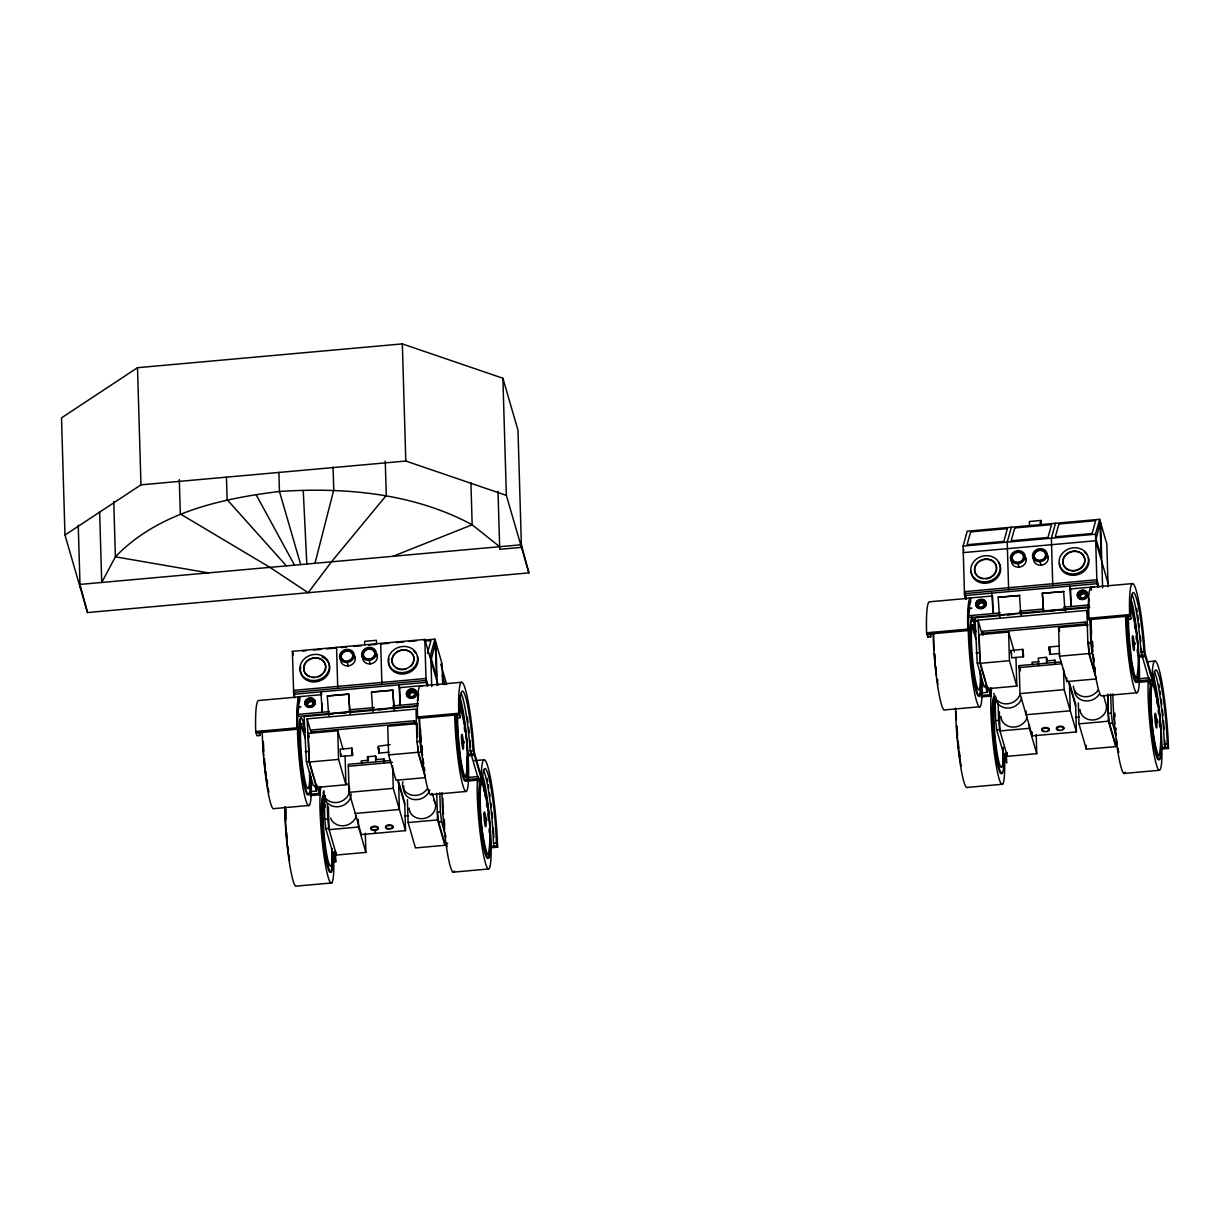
<?xml version="1.0" encoding="UTF-8"?>
<svg xmlns="http://www.w3.org/2000/svg" width="1230" height="1230" viewBox="0 0 1230 1230"><rect width="100%" height="100%" fill="white"/><g stroke="black" fill="none" stroke-linecap="round" stroke-linejoin="round"><path stroke-width="1.5" d="M319.6 786.539L319.308 793.458L309.745 794.149M990.473 687.831L990.181 694.75L980.617 695.442M285.975 809.478L285.914 819.903M310.713 791.582L316.448 791.059L316.725 784.878M375.504 831.803L375.319 832.956L374.935 831.941M462.711 743.12L462.388 740.383L462.557 743.166M478.286 776.668L478.193 778.544L470.152 750.854L469.537 742.443A50.461 5.458 84.9 0 0 461.188 693.382M490.14 847.839L497.627 847.163L496.397 842.934A50.522 5.474 84.9 0 0 489.986 782.434A50.522 5.474 84.9 0 0 482.76 776.099L482.452 782.818L479.516 783.08L479.669 779.728M981.571 692.874L987.306 692.352L987.521 687.724M1161.012 749.132L1168.5 748.455L1167.27 744.227A50.522 5.474 84.9 0 0 1160.843 683.726A50.522 5.474 84.9 0 0 1153.632 677.392L1153.325 684.111L1150.388 684.372L1150.542 681.02M340.833 756.389L352.518 755.481L351.949 748.178L340.064 749.132L340.741 756.527L340.864 753.698M484.866 817.95L485.204 820.794M1011.767 657.281L1010.937 650.439L1022.699 649.379L1023.468 656.62L1022.699 649.379M1050.02 653.853L1049.19 646.995L1059.276 646.088M1133.214 641.737L1133.553 644.582M1155.723 719.243L1156.031 722.148L1155.862 719.365M314.972 563.309L333.745 490.047L333.069 467.139M427.394 653.345L430.946 640.523L425.426 641.03M423.889 640.138L434.928 639.139L430.777 654.068L431.73 686.601M462.403 742.29L462.634 741.444M484.912 819.795L485.143 818.949M965.611 599.225L964.551 595.581L963.09 546.12L967.226 531.191L1099.651 519.306L1106.816 543.968L1108.076 586.725M1011.367 527.224L1007.216 542.153L1008.631 589.662M1055.509 523.273L1051.358 538.187L1052.772 585.695M1098.021 587.325L1096.96 583.681L1095.5 534.22L1099.651 519.306M1133.276 643.582L1133.507 642.737M1155.785 721.088L1156.015 720.242M1039.996 523.442L1041.149 520.459L1029.372 521.505L1029.479 524.979M351.826 748.086L352.518 755.481M390.079 744.642L378.164 746.241L378.994 753.098L389.08 752.191M378.994 753.098L378.948 748.347M1023.375 656.774L1011.614 657.835M306.424 699.978L305.64 700.992A5.197 4.52 -16.2 0 0 305.778 705.559L306.624 706.42A5.197 4.52 -16.2 0 0 313.896 705.774L314.696 704.759A5.197 4.52 -16.2 0 0 314.557 700.193L313.604 698.978A5.197 4.52 -16.2 0 0 306.316 699.624L305.532 700.639A5.197 4.52 -16.2 0 0 305.67 705.205L306.516 706.066A5.197 4.52 -16.2 0 0 313.804 705.42L314.588 704.406A5.197 4.52 -16.2 0 0 314.45 699.839M498.012 491.354L499.734 549.318L521.459 547.365L517.984 430.223L502.885 378.24L402.333 343.893L137.499 367.693L61.5 417.893L64.975 535.035L87.484 612.555L528.885 572.888L521.382 544.752L79.996 584.419L87.484 612.555M64.975 535.035L140.973 484.835L405.808 461.035L506.36 495.382L528.885 572.888M393.031 556.283L472.166 524.764L499.657 546.704M1138.104 655.698L1144.869 655.006M467.246 754.39L473.996 753.698M1138.719 657.158L1145.314 656.513L1144.115 641.138A59.44 6.442 84.9 0 0 1134.183 585.173A59.44 6.442 84.9 0 0 1129.617 614.585L1130.877 618.951L1127.941 619.213L1127.08 616.245M467.861 755.866L474.442 755.22L473.258 739.845A59.44 6.442 84.9 0 0 463.326 683.88A59.44 6.442 84.9 0 0 458.744 713.277L460.02 717.659L457.068 717.92L456.207 714.953M963.09 546.12L1095.5 534.22M963.274 552.624L1095.699 540.739L1107.969 583.02M294.739 697.933L293.678 694.289L292.402 651.331L424.827 639.431L438.126 685.248M302.503 651.039L306.178 650.716M313.542 650.055L320.892 649.394M326.411 648.887L335.606 648.072M341.125 647.564L346.645 647.072M353.994 646.411L361.359 645.75M368.708 645.089L376.072 644.428M381.592 643.936L388.941 643.275M396.306 642.614L403.655 641.952M409.175 641.46L416.524 640.799M964.551 595.581L1096.96 583.681M969.04 598.072L992.595 595.95L993.117 613.524L991.764 593.137M1070.561 588.955L1071.084 606.513L1069.746 586.126L1070.561 588.955L1094.1 586.833M926.99 634.234L968.179 630.529L968.487 609.388L970.793 601.086L970.532 598.118L929.327 601.824A59.44 6.442 84.9 0 0 926.574 632.82L927.804 637.048L930.741 636.786A50.522 5.474 84.9 0 1 930.664 633.02M1130.016 615.984L1088.827 619.689L1088.412 618.275A59.44 6.442 84.9 0 1 1091.179 587.279L1132.369 583.589M998.176 597.273L1019.609 595.505L998.176 597.273L999.437 615.569L999.329 614.769M1042.317 593.306L1063.75 591.538L1042.317 593.306L1043.578 611.602L1042.41 593.46M969.563 615.646L1000.221 612.894M1019.747 611.126L1043.24 609.019M1063.658 607.19L1089.196 604.899M969.624 617.598L1088.996 606.867M999.36 615.308L1020.7 613.386L1021.392 615.769M1043.501 611.341L1064.842 609.419L1063.658 591.384M1087.904 613.908L1086.874 610.388L978.004 620.181L980.187 662.739L987.136 686.709L984.2 686.97L977.235 663.016L974.975 617.829L999.852 615.6M1007.493 614.908L1013.228 614.4M1020.885 613.709L1055.309 610.618M1061.06 610.095L1089.749 607.528M972.546 620.95L976.328 620.612M926.574 632.82L967.779 629.114L968.179 630.529M1088.412 618.275L1129.617 614.585M1085.367 622.042L1085.429 623.994L982.447 633.25L982.386 631.298L1085.367 622.042L1086.444 625.716M293.678 694.289L426.103 682.389L427.164 686.033M1014.381 651.992L1008.6 632.066L979.172 634.711L980.018 663.339L987.383 688.708L1016.81 686.063L1015.965 657.435M1088.55 642.106L1088.888 653.561L1096.268 678.929L1066.841 681.574L1059.461 656.205L1058.615 627.561L1088.043 624.917M399.704 687.647L400.227 705.221L398.874 684.833L399.704 687.647L423.243 685.541M256.117 732.942L297.306 729.236L297.629 708.096L299.936 699.793L299.659 696.826L258.469 700.531A59.44 6.442 84.9 0 0 255.702 731.527L256.932 735.755L259.884 735.494A50.522 5.474 84.9 0 1 259.791 731.727M461.496 682.281L420.306 685.986A59.44 6.442 84.9 0 0 417.554 716.982L417.954 718.397L459.159 714.692M328.456 713.462L328.579 714.276L327.318 695.98L348.644 694.058L349.889 711.709M372.598 709.495L372.705 710.31L371.445 692.013L392.785 690.091L394.03 707.742M348.736 694.212L327.318 695.98M371.537 692.167L392.877 690.245M976.02 652.976L978.972 652.715M1094.7 672.395L1089.257 653.684L1087.843 642.952L1090.779 642.675L1090.072 618.629M298.706 714.338L329.348 711.586M348.874 709.833L374.228 707.558M392.8 705.897L418.323 703.591M298.767 716.291L418.138 705.574M328.502 714.015L349.827 712.093L350.519 714.476M372.629 710.048L393.969 708.126L394.661 710.51M332.807 713.969L304.118 716.537L306.378 761.708L313.327 785.678L316.279 785.401L309.314 761.447L307.131 718.874L416.017 709.095L416.97 741.644L418.4 752.391L424.335 772.809M338.542 713.446L346.199 712.754M350.012 712.416L372.967 710.356M378.702 709.833L386.358 709.157M392.093 708.634L416.955 706.404M1049.867 654.391L1059.953 653.484M977.235 663.016L980.187 662.739M980.018 663.339L1009.446 660.695L1016.81 686.063M1055.555 662.77L1054.802 660.187L1047.453 660.848L1046.423 657.327L1038.335 658.05L1038.551 665.491M1059.461 656.205L1088.888 653.561M1089.257 653.684L1092.209 653.422L1094.193 660.218M255.702 731.527L296.907 727.822L297.306 729.236M417.554 716.982L458.744 713.277M1132.061 594.674A50.461 5.458 84.9 0 1 1140.41 643.736L1141.025 652.146L1143.962 651.885L1153.325 684.111M1039.35 661.571L1032.001 662.232L1032.754 664.815M1026.02 711.032L1026.128 714.753L1070.269 710.786L1069.439 682.804L1075.573 703.944L1076.404 731.927L1032.262 735.894L1019.993 693.612L1019.147 665.63L1061.459 661.832M414.51 720.749L311.513 730.005L311.574 731.958L414.572 722.702L414.51 720.749L415.571 724.424M1061.505 663.785L1019.209 667.582L1020.239 671.103M345.092 756.127L345.938 784.771L316.51 787.415L309.145 762.047L308.3 733.418L337.727 730.774L342.986 748.885M1147.267 661.771L1154.878 661.094M305.163 751.684L308.1 751.422M416.97 741.644L419.922 741.383L419.199 717.336M1138.011 678.822L1149.158 677.822L1149.066 679.836L1141.025 652.146M1137.581 680.866L1152.003 679.575L1152.448 669.827A59.44 6.442 84.9 0 1 1160.936 677.269A59.44 6.442 84.9 0 1 1168.5 748.455M1138.027 682.373L1152.448 681.082M1019.993 693.612L1064.119 689.646L1076.404 731.927M306.378 761.708L309.314 761.447M309.145 762.047L338.573 759.402L345.938 784.771M367.632 762.339L367.463 756.758L375.565 756.035L376.58 759.556L383.945 758.895L384.683 761.478M388.603 754.913L418.031 752.268L425.396 777.637L395.968 780.281L388.603 754.913L387.742 726.269L417.17 723.624L417.57 736.985M418.4 752.391L421.337 752.114L422.336 755.528M470.152 750.854L473.089 750.577L482.452 782.818M980.11 706.727L944.948 709.895A49.784 5.397 84.9 0 1 937.614 685.617A49.784 5.397 84.9 0 1 933.109 632.358M1136.689 692.782L1101.527 695.949A49.784 5.397 84.9 0 1 1090.41 619.935M390.587 760.524L348.29 764.337L349.12 792.32L361.405 834.586L405.531 830.634L404.701 802.636L398.566 781.511L399.396 809.494L355.255 813.461M348.351 766.29L392.478 762.323M474.488 760.647L484.02 759.802M1006.586 753.636L1003.649 753.898L996.684 729.943L995.67 720.626L998.622 720.35L998.099 703.13M1115.672 744.842L1109.522 723.424L1108.307 713.4L1111.259 713.123L1110.69 693.981M1075.389 717.444L1079.202 717.105M467.139 777.529L478.286 776.514M996.684 729.943L999.621 729.682L1007.324 756.327L1036.752 753.683L1036.183 734.587M1036.752 753.683L1029.387 728.314L999.959 730.958L999.39 711.863M1078.971 723.855L1108.399 721.211L1115.764 746.579L1086.336 749.224L1078.971 723.855L1078.341 702.868M468.63 779.405L481.145 778.283L481.591 768.535A59.44 6.442 84.9 0 1 490.078 775.976A59.44 6.442 84.9 0 1 497.627 847.163M467.154 781.081L481.576 779.789M1109.522 723.424L1112.474 723.163L1116.056 735.648M349.12 792.32L393.262 788.353L405.531 830.634M309.253 805.435L274.09 808.602A49.784 5.397 84.9 0 1 266.756 784.325A49.784 5.397 84.9 0 1 262.236 731.066M430.654 794.642L465.816 791.49M335.713 852.344L332.776 852.605L325.812 828.651L324.797 819.318L327.749 819.057L327.288 803.744M1154.309 671.595A50.522 5.474 84.9 0 1 1164.333 744.488L1167.27 744.227M439.817 792.689L440.386 811.831L437.434 812.092L438.664 822.132L444.799 843.549L447.751 843.288M1161.32 747.655L1168.085 747.041M404.532 816.151L408.345 815.798M325.812 828.651L328.764 828.39L336.466 855.035L365.879 852.39L365.325 833.294M365.879 852.39L358.514 827.021L329.087 829.666L328.41 806.757M408.099 822.562L437.526 819.918L444.891 845.287L415.463 847.931L408.099 822.562L407.422 799.654M438.664 822.132L441.601 821.871L445.706 836.139M1002.635 784.233L967.457 787.4A49.784 5.397 84.9 0 1 959.984 762.185A49.784 5.397 84.9 0 1 955.602 708.111M1124.036 773.455L1159.198 770.288M483.436 770.288A50.522 5.474 84.9 0 1 493.461 843.196L496.397 842.934M490.463 846.363L497.228 845.748M332.039 862.03L335.79 861.707A59.44 6.442 84.9 0 0 335.329 850.991M331.762 882.94L296.599 886.107A49.784 5.397 84.9 0 1 289.127 860.892A49.784 5.397 84.9 0 1 284.73 806.819M453.178 872.162L488.341 868.995M981.017 696.872L990.581 696.149A56.472 6.119 84.9 0 1 990.873 688.493M310.16 795.579L319.708 794.857A56.472 6.119 84.9 0 1 320.015 787.2M208.347 572.888L115.389 556.821L101.721 582.466L99.63 511.834M1133.829 642.368L1134.89 644.336M462.957 741.06L464.033 743.028M1049.19 646.995L1049.82 649.64M1010.937 650.439L1011.66 654.037M984.477 603.315L983.877 602.7A3.721 3.229 -16.2 0 0 978.665 603.161L978.096 603.884A3.721 3.229 -16.2 0 0 978.204 607.143M984.784 604.376L984.185 603.745A3.721 3.229 -16.2 0 0 978.972 604.222L978.404 604.945A3.721 3.229 -16.2 0 0 977.973 606.621M407.945 690.86A5.197 4.52 -16.2 0 1 415.233 690.199L416.078 691.076A5.197 4.52 -16.2 0 1 416.217 695.627L415.417 696.641A5.197 4.52 -16.2 0 1 408.129 697.302L407.284 696.426A5.197 4.52 -16.2 0 1 407.161 691.875L407.591 690.83M286.406 565.877L227.12 499.626L226.443 476.717M256.347 495.075L294.508 565.139M1145.069 653.33L1152.095 677.546M1149.496 681.343L1150.388 684.372M1134.66 642.321L1135.059 643.736M1157.169 719.827L1157.568 721.241M1164.333 744.488L1165.148 747.317L1164.825 740.46M1133.184 642.46L1133.599 643.859M1155.693 719.965L1156.108 721.364M1098.897 586.833L1096.852 579.776L964.428 591.676L965.965 596.965M1098.498 587.202L1096.914 581.729L964.489 593.629L966.088 599.102M1085.183 592.368L1085.89 594.828M1079.602 592.86L1080.309 595.335M1079.725 597.027L1079.725 598.026A3.721 3.229 -16.2 0 1 1079.617 594.766L1080.186 594.044A3.721 3.229 -16.2 0 1 1085.383 593.567L1085.998 594.198A3.721 3.229 -16.2 0 1 1086.09 597.442M1103.448 695.396L1105.955 704.037A13.376 11.623 -16.2 0 1 1102.864 715.66L1100.173 717.766A13.376 11.623 -16.2 0 1 1086.936 718.966L1084.137 717.351A13.376 11.623 -16.2 0 1 1080.017 709.403M1064.888 609.035L1065.503 611.141M1047.237 554.515A7.426 6.458 -16.2 0 1 1036.367 561.141A7.426 6.458 -16.2 0 1 1036.029 549.871A7.426 6.458 -16.2 0 1 1047.237 554.515L1048.267 558.051M1045.761 554.653A5.935 5.151 -16.2 0 1 1037.074 559.942A5.935 5.151 -16.2 0 1 1036.813 550.948A5.935 5.151 -16.2 0 1 1045.761 554.653L1045.854 555.007A5.935 5.151 -16.2 0 1 1037.182 560.296A5.935 5.151 -16.2 0 1 1036.921 551.301A5.935 5.151 -16.2 0 1 1045.854 555.007M1040.073 561.695L1041.103 565.216M1058.615 627.561L1059.676 631.19M1032.524 555.837L1033.554 559.373M1068.47 681.236L1075.635 705.897M1025.174 556.498A7.426 6.458 -16.2 0 1 1014.304 563.125A7.426 6.458 -16.2 0 1 1013.966 551.855A7.426 6.458 -16.2 0 1 1025.174 556.498L1026.189 560.019M1023.683 556.637A5.935 5.151 -16.2 0 1 1015.011 561.926A5.935 5.151 -16.2 0 1 1014.75 552.931A5.935 5.151 -16.2 0 1 1023.683 556.637L1023.791 556.99A5.935 5.151 -16.2 0 1 1015.119 562.279A5.935 5.151 -16.2 0 1 1014.842 553.285A5.935 5.151 -16.2 0 1 1023.791 556.99M1049.005 648.933L1050.036 652.454M1018.01 563.678L1019.024 567.199M1010.46 557.82L1011.475 561.341M1022.53 651.316L1023.529 654.775M1019.147 665.63L1020.177 669.151M999.421 614.923L1000.036 617.029M983.662 601.485L984.369 603.945M983.785 605.652L984.185 607.067L985.461 605.698A5.197 4.52 -16.2 0 0 985.322 601.147M978.081 601.993L978.788 604.453M978.204 606.144L978.603 607.559M982.386 631.298L983.447 634.972M978.004 620.181L982.232 634.757M974.975 617.829L976.036 621.488M972.084 616.507L974.714 625.563M972.745 626.562L974.852 633.834M971.715 624.763L975.944 639.323M985.307 685.433L987.306 692.352M929.926 633.957L930.741 636.786M474.196 752.037L481.238 776.253M478.639 780.051L479.516 783.08M434.928 639.139L442.093 663.816L442.692 684.264M463.787 741.029L464.202 742.443M486.296 818.534L486.711 819.949M493.461 843.196L494.276 846.009M440.755 664.139L446.644 684.418M462.311 741.152L462.726 742.566M484.82 818.673L485.235 820.072M442.293 675.547L444.937 684.664M428.025 685.525L425.98 678.483L293.57 690.384L294.585 693.904M427.625 685.91L426.041 680.436L293.632 692.336L294.677 695.98M414.31 691.076L415.017 693.536M414.433 695.227L414.848 696.641M408.729 691.568L409.452 694.043M408.852 695.734L409.267 697.149M432.576 794.103L435.082 802.744M376.365 653.222A7.426 6.458 -16.2 0 1 365.51 659.849A7.426 6.458 -16.2 0 1 365.172 648.579A7.426 6.458 -16.2 0 1 376.365 653.222L377.395 656.743M374.889 653.361A5.935 5.151 -16.2 0 1 366.217 658.65A5.935 5.151 -16.2 0 1 365.94 649.655A5.935 5.151 -16.2 0 1 374.889 653.361L374.996 653.714A5.935 5.151 -16.2 0 1 366.309 659.003A5.935 5.151 -16.2 0 1 366.048 650.009A5.935 5.151 -16.2 0 1 374.996 653.714M369.2 660.387L370.23 663.923M361.651 654.545L362.681 658.065M397.598 779.928L404.762 804.589M372.69 709.649L373.305 711.77M354.302 655.206A7.426 6.458 -16.2 0 1 343.431 661.832A7.426 6.458 -16.2 0 1 343.093 650.562A7.426 6.458 -16.2 0 1 354.302 655.206L355.332 658.726M352.81 655.344A5.935 5.151 -16.2 0 1 344.139 660.633A5.935 5.151 -16.2 0 1 343.877 651.639A5.935 5.151 -16.2 0 1 352.81 655.344L352.918 655.698M378.148 747.64L379.163 751.161M347.137 662.37L348.167 665.907M339.588 656.528L340.618 660.049M367.463 756.758L368.493 760.278L361.128 760.94L361.881 763.523M300.689 564.585L279.456 491.477L278.887 472.382M351.657 750.023L352.672 753.483M328.548 713.615L329.163 715.737M312.789 700.193L313.512 702.653M312.912 704.36L313.327 705.759M307.208 700.685L307.93 703.16M292.402 651.331L293.432 654.852M307.131 718.874L311.375 733.464M308.3 733.418L309.345 737.031M302.273 718.827L303.856 724.27M324.397 795.011L325.443 798.639M302.396 727.084L303.979 732.542M324.059 801.668L325.12 805.312M300.843 723.471L305.071 738.031M323.582 801.776L325.181 807.249M314.942 785.878L316.448 791.059M335.79 861.707L335.375 860.293A56.472 6.119 84.9 0 0 335.037 851.867M259.053 732.665L259.884 735.494M988.12 687.462L990.581 696.149M317.248 786.154L319.708 794.857M937.521 679.206L937.814 680.82M289.173 855.419L289.45 857.033M266.941 779.528L267.602 783.249M959.339 751.638L960.03 756.711M288.005 846.947L288.466 850.345M265.726 771.133L266.187 774.531M1090.779 642.675L1092.209 653.422M419.922 741.383L421.337 752.114M1111.259 713.123L1112.474 723.163M440.386 811.831L441.601 821.871M998.622 720.35L999.621 729.682M327.749 819.057L328.764 828.39M958.093 740.921L958.877 748.24M935.969 667.075L936.353 670.734M265.096 765.783L264.373 758.357M1091.179 587.279L1091.441 590.246M1163.503 720.719L1164.18 729.329M1141.394 648.379L1141.932 655.267M957.601 735.325L957.017 726.407M934.815 654.176L935.384 661.586M493.307 828.036L493.876 837.445M469.998 740.183L470.521 747.087M470.798 750.531L471.059 753.975M286.605 832.218L287.036 837.799M1143.962 651.885L1143.347 643.475A50.461 5.458 84.9 0 0 1134.998 594.413A50.461 5.458 84.9 0 0 1130.801 617.014L1130.877 618.951M473.089 750.577L472.489 742.182A50.461 5.458 84.9 0 0 464.141 693.12A50.461 5.458 84.9 0 0 459.928 715.722L460.02 717.659M1019.516 595.351L1020.7 613.386M392.785 690.091L393.969 708.126M348.644 694.058L349.827 712.093M303.257 490.847L306.824 564.032M489.079 828.897L489.248 832.495M466.831 756.788L467.016 760.77A38.637 4.182 84.9 0 1 466.8 775.238M263.389 742.397L263.804 751.069M1127.864 617.276L1127.941 619.213M1157.338 719.227L1157.415 721.841M1133.353 641.86L1133.43 644.459M1115.641 742.766L1115.764 746.579M1107.738 694.258L1108.307 713.4M1107.6 694.489L1108.399 721.211M1100.681 522.827L1102.603 587.909M1086.874 610.388L1087.843 642.952M1086.228 745.411L1086.336 749.224M1080.54 593.952L1080.647 597.657M1066.717 677.745L1066.841 681.574M1063.52 669.197L1064.119 689.646M1054.802 660.187L1054.909 663.908M1049.421 647.441L1049.62 653.945M1046.423 657.327L1046.592 662.909M1041.149 520.459L1041.241 523.918M1032.155 732.173L1032.262 735.894M1029.264 724.501L1029.387 728.314M1022.945 649.824L1023.129 656.328M1008.6 632.066L1009.446 660.695M1007.216 752.514L1007.324 756.327M994.932 695.734L995.67 720.626M984.169 602.608L984.277 606.329M969.148 601.578L969.363 608.619M963.628 549.226L963.69 551.132M502.885 378.24L506.36 495.382M486.465 817.935L486.542 820.548M484.989 818.073L485.066 820.671M470.921 482.775L472.166 524.764C413.449 493.107 345 487.111 279.456 491.477C220.77 498.642 157.886 512.618 115.389 556.821L113.76 501.456M444.783 841.474L444.891 845.287M435.943 642.66L437.219 685.433M436.727 793.196L437.526 819.918M424.827 639.431L426.103 682.389M417.862 746.533L418.031 752.268M402.333 343.893L405.808 461.035M409.667 692.644L409.774 696.365M385.267 461.066L386.282 495.429L331.47 561.818L308.177 592.722L269.908 567.353L180.303 513.94L179.288 479.577M392.601 766.044L393.262 788.353M380.685 643.398L381.9 684.403M383.945 758.895L384.052 762.615M376.518 643.767L376.411 640.292L364.649 641.353L364.741 644.827M378.656 749.393L378.748 752.652M375.565 756.035L375.719 761.601M358.284 819.38L358.514 827.021M352.072 748.532L352.272 755.036M336.543 647.364L337.758 688.37M337.727 730.774L338.573 759.402M321.983 703.437L322.245 712.232L320.907 691.844L321.722 694.658L298.183 696.78L298.49 707.312M323.951 790.613L324.797 819.318M313.296 701.315L313.404 705.021M305.993 702.315L306.101 705.866M137.499 367.693L140.973 484.835M78.243 525.241L80.073 587.018M1128.402 618.736L1128.879 634.911L1131.738 661.755L1134.321 674.394L1136.643 678.668C1140.625 655.836 1137.15 630.805 1131.062 608.466A33.056 3.582 84.9 0 0 1130.124 607.651M1128.033 617.199L1128.125 625.347A38.637 4.182 84.9 0 0 1134.444 677.499A38.637 4.182 84.9 0 0 1138.765 661.986L1138.319 652.592A38.637 4.182 84.9 0 0 1129.909 605.191M1127.157 617.291L1127.234 625.424A38.637 4.182 84.9 0 0 1132.154 671.688A38.637 4.182 84.9 0 0 1137.673 676.531M956.264 711.863L956.325 719.673M933.739 634.357L933.816 642.49A38.637 4.182 84.9 0 0 934.154 649.947M457.529 717.444L458.021 733.618L460.866 760.463L463.449 773.101L465.786 777.375C469.768 754.543 466.278 729.513 460.189 707.173A33.056 3.582 84.9 0 0 459.267 706.358M457.176 715.906L457.252 724.04A38.637 4.182 84.9 0 0 463.572 776.207A38.637 4.182 84.9 0 0 467.892 760.678L467.446 751.299A38.637 4.182 84.9 0 0 459.036 703.898M456.284 715.983L456.376 724.132A38.637 4.182 84.9 0 0 460.589 766.705A38.637 4.182 84.9 0 0 466.17 779.328M1098.298 689.784A13.376 11.623 -16.2 0 1 1096.253 692.398L1093.578 694.504A13.376 11.623 -16.2 0 1 1080.324 695.688L1077.526 694.074A13.376 11.623 -16.2 0 1 1073.406 686.14M1044.039 730.974A3.721 1.784 -1.7 0 1 1042.302 728.406A3.721 1.784 -1.7 0 1 1047.929 727.899A3.721 1.784 -1.7 0 1 1047.729 730.635M1058.753 729.651A3.721 1.784 -1.7 0 1 1057.016 727.084A3.721 1.784 -1.7 0 1 1062.643 726.576A3.721 1.784 -1.7 0 1 1062.443 729.313M1020.085 693.981A13.376 11.623 -16.2 0 1 1016.81 699.532L1014.12 701.638A13.376 11.623 -16.2 0 1 1000.882 702.837L998.083 701.223A13.376 11.623 -16.2 0 1 993.963 693.29M1099.374 694.028A13.376 11.623 -16.2 0 1 1097.345 696.641L1094.654 698.748A13.376 11.623 -16.2 0 1 1081.416 699.932L1078.618 698.317A13.376 11.623 -16.2 0 1 1074.482 690.384M1088.319 557.59A14.852 12.915 -16.2 0 1 1076.511 574.963A14.852 12.915 -16.2 0 1 1059.491 563.555M1084.337 552.101A14.852 12.915 -16.2 0 1 1086.751 554.592M1068.639 570.105A11.116 9.671 -16.2 0 1 1067.348 553.777A11.116 9.671 -16.2 0 1 1084.676 558.512A11.116 9.671 -16.2 0 1 1071.33 570.843M1021.607 698.179A13.376 11.623 -16.2 0 1 1018.332 703.729L1015.642 705.851A13.376 11.623 -16.2 0 1 1002.404 707.035L999.606 705.42A13.376 11.623 -16.2 0 1 995.485 697.487M1027.127 717.198A13.376 11.623 -16.2 0 1 1023.852 722.763L1021.161 724.87A13.376 11.623 -16.2 0 1 1007.923 726.054L1005.125 724.439A13.376 11.623 -16.2 0 1 1001.005 716.506M1086.09 591.507A5.197 4.52 -16.2 0 0 1078.818 592.153L1078.018 593.168A5.197 4.52 -16.2 0 0 1078.157 597.734L1079.002 598.595A5.197 4.52 -16.2 0 0 1086.29 597.949L1087.074 596.919A5.197 4.52 -16.2 0 0 1086.936 592.368L1085.998 591.153A5.197 4.52 -16.2 0 0 1078.71 591.799L1077.926 592.814A5.197 4.52 -16.2 0 0 1078.049 597.38L1078.895 598.241A5.197 4.52 -16.2 0 0 1086.182 597.596L1086.982 596.581A5.197 4.52 -16.2 0 0 1086.843 592.014M976.635 606.851A5.197 4.52 -16.2 0 1 976.497 602.3L977.297 601.27A5.197 4.52 -16.2 0 1 979.572 599.886M982.232 599.656A5.197 4.52 -16.2 0 1 984.569 600.624M984.661 606.713A5.197 4.52 -16.2 0 1 977.389 607.374M1079.633 598.318A3.721 3.229 -16.2 0 1 1079.925 595.827L1080.494 595.089A3.721 3.229 -16.2 0 1 1085.69 594.628L1086.305 595.243A3.721 3.229 -16.2 0 1 1086.69 595.996M1023.898 555.622A7.426 6.458 -16.2 0 1 1020.931 566.799A7.426 6.458 -16.2 0 1 1011.675 559.635M1045.977 553.638A7.426 6.458 -16.2 0 1 1042.994 564.816A7.426 6.458 -16.2 0 1 1033.754 557.651M998.468 562.51A14.852 12.915 -16.2 0 1 990.104 582.405A14.852 12.915 -16.2 0 1 971.208 571.489M983.047 578.777A11.116 9.671 -16.2 0 1 977.004 563.617A11.116 9.671 -16.2 0 1 995.47 564.109A11.116 9.671 -16.2 0 1 985.907 578.853M1136.628 608.404A56.472 6.119 84.9 0 1 1137.197 611.817M1137.719 615.154A56.472 6.119 84.9 0 1 1138.427 620.089M1138.888 623.502A56.472 6.119 84.9 0 1 1139.318 626.993M1140.333 635.987A56.472 6.119 84.9 0 1 1140.856 641.491M1088.827 619.689A56.472 6.119 84.9 0 1 1089.134 598.549M1158.845 684.264A56.472 6.119 84.9 0 1 1159.429 687.601M1159.982 691.091A56.472 6.119 84.9 0 1 1160.474 694.274M1161.166 699.301A56.472 6.119 84.9 0 1 1161.827 704.498M1162.458 709.848A56.472 6.119 84.9 0 1 1163.027 715.337M967.779 629.114A59.44 6.442 84.9 0 1 970.532 598.118M1005.909 753.16A56.472 6.119 84.9 0 1 1006.248 761.585L1006.663 763A59.44 6.442 84.9 0 0 1006.294 754.128M927.804 637.048A50.522 5.474 84.9 0 1 927.712 633.296M1152.418 682.696A38.637 4.182 84.9 0 0 1150.557 694.719L1150.634 702.853A38.637 4.182 84.9 0 0 1156.953 755.005A38.637 4.182 84.9 0 0 1161.274 739.491L1160.828 730.113A38.637 4.182 84.9 0 0 1153.602 683.742M1116.102 729.605A7.426 0.8 84.9 0 1 1115.825 728.114M1159.536 758.126A38.637 4.182 84.9 0 1 1153.955 745.503A38.637 4.182 84.9 0 1 1149.743 702.93L1149.666 694.796A38.637 4.182 84.9 0 1 1150.604 684.357M1155.477 693.305A38.637 4.182 84.9 0 1 1156.031 696.211M1156.861 701.1A38.637 4.182 84.9 0 1 1157.384 704.636M1158.122 710.279A38.637 4.182 84.9 0 1 1158.506 713.523M1159.321 721.856A38.637 4.182 84.9 0 1 1159.721 726.899M1118.762 752.422A38.637 4.182 84.9 0 1 1117.916 747.932M1117.378 744.627A38.637 4.182 84.9 0 1 1116.594 739.245M1116.117 735.448A38.637 4.182 84.9 0 1 1115.379 728.867M1114.918 723.855A38.637 4.182 84.9 0 1 1114.288 715.537M1152.987 674.855A49.784 5.397 84.9 0 1 1161.95 747.809A49.784 5.397 84.9 0 1 1154.432 756.465A49.784 5.397 84.9 0 1 1148.297 680.252M1125.342 772.271A49.784 5.397 84.9 0 1 1117.686 750.731A49.784 5.397 84.9 0 1 1112.873 693.889M1114.995 716.413A32.687 3.536 84.9 0 1 1114.811 713.139M961.245 766.275A38.637 4.182 84.9 0 1 957.709 741.044M957.555 739.384A38.637 4.182 84.9 0 1 956.556 725.531M1003.757 753.344A38.637 4.182 84.9 0 1 999.898 770.334A38.637 4.182 84.9 0 1 993.379 722.856A38.637 4.182 84.9 0 1 996.085 697.595M1004.495 755.512A49.784 5.397 84.9 0 1 996.761 768.627A49.784 5.397 84.9 0 1 991.718 688.4M1002.173 771.963A38.637 4.182 84.9 0 1 994.086 741.152A38.637 4.182 84.9 0 1 994.178 696.611M1002.804 747.886A38.637 4.182 84.9 0 1 1002.927 766.49M1002.865 747.24A32.687 3.536 84.9 0 1 1000.39 766.351A32.687 3.536 84.9 0 1 994.609 731.158A32.687 3.536 84.9 0 1 995.485 702.269M937.89 684.28A38.637 4.182 84.9 0 1 937.352 680.959M936.568 675.577A38.637 4.182 84.9 0 1 934.37 653.514M981.248 675.839A38.637 4.182 84.9 0 1 977.389 692.813A38.637 4.182 84.9 0 1 970.854 645.35A38.637 4.182 84.9 0 1 973.576 620.089M982.047 679.944A49.784 5.397 84.9 0 1 977.358 703.575A49.784 5.397 84.9 0 1 968.84 644.182A49.784 5.397 84.9 0 1 971.792 608.481M978.726 696.042A38.637 4.182 84.9 0 1 970.655 653.607A38.637 4.182 84.9 0 1 972.838 620.151M980.295 670.365A38.637 4.182 84.9 0 1 980.402 688.985M980.295 690.368A38.637 4.182 84.9 0 1 979.664 694.458M980.464 672.81A32.687 3.536 84.9 0 1 976.543 684.987A32.687 3.536 84.9 0 1 971.393 638.585A32.687 3.536 84.9 0 1 975.897 631.805M1092.87 646.934A7.426 0.8 84.9 0 1 1092.624 641.645M1134.614 625.332A38.637 4.182 84.9 0 1 1135.121 628.976M1135.982 636.018A38.637 4.182 84.9 0 1 1136.336 639.339M1137.212 649.394A38.637 4.182 84.9 0 1 1137.443 652.684M1095.407 670.427A38.637 4.182 84.9 0 1 1094.869 667.106M1094.085 661.725A38.637 4.182 84.9 0 1 1093.224 654.698M1092.87 651.362A38.637 4.182 84.9 0 1 1091.994 641.322M1091.564 634.173A38.637 4.182 84.9 0 1 1091.256 620.504M1131.677 601.316A49.784 5.397 84.9 0 1 1139.426 669.704A49.784 5.397 84.9 0 1 1133.337 685.172A49.784 5.397 84.9 0 1 1125.573 616.768M467.323 717.121A56.472 6.119 84.9 0 1 468.015 722.21M468.661 727.453A56.472 6.119 84.9 0 1 469.26 732.865M418.031 700.593A56.472 6.119 84.9 0 1 418.677 693.812M487.095 778.39A56.472 6.119 84.9 0 1 487.68 781.388M488.264 784.617A56.472 6.119 84.9 0 1 488.848 788.03M489.602 792.981A56.472 6.119 84.9 0 1 490.078 796.302M490.97 803.205A56.472 6.119 84.9 0 1 491.385 806.742M491.969 812.2A56.472 6.119 84.9 0 1 492.507 817.704M296.907 727.822A59.44 6.442 84.9 0 1 299.659 696.826M372.336 829.466A3.721 1.784 -1.7 0 1 371.814 826.852A3.721 1.784 -1.7 0 1 377.303 826.698A3.721 1.784 -1.7 0 1 376.857 829.343M376.026 829.604A3.721 1.784 -1.7 0 1 373.182 829.681M387.05 828.144A3.721 1.784 -1.7 0 1 386.528 825.53A3.721 1.784 -1.7 0 1 392.001 825.376A3.721 1.784 -1.7 0 1 391.571 828.021M389.802 828.42A3.721 1.784 -1.7 0 1 388.834 828.451M347.629 783.91A13.376 11.623 -16.2 0 1 345.938 798.239L343.247 800.346A13.376 11.623 -16.2 0 1 330.009 801.545L327.211 799.915A13.376 11.623 -16.2 0 1 323.09 791.982M427.425 788.492A13.376 11.623 -16.2 0 1 425.396 791.105L422.705 793.212A13.376 11.623 -16.2 0 1 409.467 794.395L406.669 792.781A13.376 11.623 -16.2 0 1 402.902 781.773M429.747 789.783A13.376 11.623 -16.2 0 1 426.472 795.349L423.781 797.455A13.376 11.623 -16.2 0 1 410.543 798.639L407.745 797.025A13.376 11.623 -16.2 0 1 403.978 786.016M433.683 800.038A13.376 11.623 -16.2 0 1 431.991 814.368L429.316 816.474A13.376 11.623 -16.2 0 1 416.063 817.658L413.265 816.043A13.376 11.623 -16.2 0 1 409.144 808.11M351.088 793.811A13.376 11.623 -16.2 0 1 347.46 802.437L344.769 804.543A13.376 11.623 -16.2 0 1 331.531 805.742L328.733 804.128A13.376 11.623 -16.2 0 1 324.612 796.194M356.254 815.905A13.376 11.623 -16.2 0 1 352.995 821.471L350.304 823.577A13.376 11.623 -16.2 0 1 337.066 824.761L334.268 823.147A13.376 11.623 -16.2 0 1 330.686 818.211M307.469 699.163A5.197 4.52 -16.2 0 1 313.712 699.332M313.696 705.267A3.721 3.229 -16.2 0 0 313.604 702.023L313.004 701.392A3.721 3.229 -16.2 0 0 307.808 701.869L307.239 702.591A3.721 3.229 -16.2 0 0 306.947 705.098M307.1 705.313A3.721 3.229 -16.2 0 1 307.546 703.652L308.115 702.914A3.721 3.229 -16.2 0 1 313.312 702.453L313.911 703.083A3.721 3.229 -16.2 0 1 314.311 703.821M408.852 696.718A3.721 3.229 -16.2 0 1 408.76 693.474L409.313 692.751A3.721 3.229 -16.2 0 1 414.525 692.275L415.125 692.905A3.721 3.229 -16.2 0 1 415.663 694.473M408.775 697.026A3.721 3.229 -16.2 0 1 409.067 694.52L409.621 693.797A3.721 3.229 -16.2 0 1 414.833 693.336L415.433 693.951A3.721 3.229 -16.2 0 1 415.817 694.704M322.075 656.943A14.852 12.915 -16.2 0 1 328.548 673.179A14.852 12.915 -16.2 0 1 310.391 681.558A14.852 12.915 -16.2 0 1 300.75 666.783M309.499 676.746A11.116 9.671 -16.2 0 1 305.071 663.8A11.116 9.671 -16.2 0 1 320 658.896A11.116 9.671 -16.2 0 1 324.428 671.826M322.737 673.994A11.116 9.671 -16.2 0 1 317.878 676.961M315.034 677.546A11.116 9.671 -16.2 0 1 312.174 677.469M417.447 656.297A14.852 12.915 -16.2 0 1 403.717 673.963A14.852 12.915 -16.2 0 1 389.018 658.85M413.465 650.808A14.852 12.915 -16.2 0 1 415.878 653.284M393.646 665.615A11.116 9.671 -16.2 0 1 396.475 652.484A11.116 9.671 -16.2 0 1 411.266 652.869A11.116 9.671 -16.2 0 1 411.02 666.076M406.161 669.028A11.116 9.671 -16.2 0 1 395.445 667.475M353.041 654.329A7.426 6.458 -16.2 0 1 350.058 665.507A7.426 6.458 -16.2 0 1 340.818 658.342M376.319 653.576A7.426 6.458 -16.2 0 1 371.183 663.77A7.426 6.458 -16.2 0 1 362.881 656.359M344.246 660.987A5.935 5.151 -16.2 0 1 341.663 654.498A5.935 5.151 -16.2 0 1 348.905 651.162A5.935 5.151 -16.2 0 1 352.764 657.051M352.211 658.358A5.935 5.151 -16.2 0 1 348.72 661.11M444.722 825.053A7.426 0.8 84.9 0 1 444.291 819.411M488.679 856.833A38.637 4.182 84.9 0 1 483.098 844.211A38.637 4.182 84.9 0 1 478.885 801.637L478.808 793.504A38.637 4.182 84.9 0 1 480.669 781.481M483.897 788.799A38.637 4.182 84.9 0 1 484.605 792.012M485.174 794.918A38.637 4.182 84.9 0 1 485.727 798.132M486.511 803.344A38.637 4.182 84.9 0 1 487.019 807.08M487.818 813.891A38.637 4.182 84.9 0 1 488.156 817.227M489.309 852.744A38.637 4.182 84.9 0 1 488.925 855.742M447.059 846.64A38.637 4.182 84.9 0 1 446.505 843.319M445.737 837.938A38.637 4.182 84.9 0 1 445.245 834.155M444.691 829.251A38.637 4.182 84.9 0 1 443.769 819.195M443.43 814.245A38.637 4.182 84.9 0 1 442.892 798.208M483.313 777.529A49.784 5.397 84.9 0 1 491.124 851.16A49.784 5.397 84.9 0 1 483.159 853.097A49.784 5.397 84.9 0 1 477.425 778.959M454.47 870.978A49.784 5.397 84.9 0 1 446.813 849.438A49.784 5.397 84.9 0 1 442.016 792.597M268.94 792.105A38.637 4.182 84.9 0 1 267.863 787.461M267.587 786.047A38.637 4.182 84.9 0 1 266.48 779.666M266.218 777.929A38.637 4.182 84.9 0 1 265.219 770.503M265.034 768.888A38.637 4.182 84.9 0 1 264.173 760.571M263.743 755.543A38.637 4.182 84.9 0 1 262.959 741.198M310.375 774.531A38.637 4.182 84.9 0 1 303.272 776.361A38.637 4.182 84.9 0 1 301.535 717.751M311.113 776.714A49.784 5.397 84.9 0 1 306.685 802.79A49.784 5.397 84.9 0 1 298.014 743.581A49.784 5.397 84.9 0 1 300.92 707.188M308.792 793.166A38.637 4.182 84.9 0 1 300.72 762.354A38.637 4.182 84.9 0 1 300.796 717.813M309.637 774.608A38.637 4.182 84.9 0 1 309.437 789.076M309.591 771.518A32.687 3.536 84.9 0 1 305.547 783.187A32.687 3.536 84.9 0 1 300.504 735.771A32.687 3.536 84.9 0 1 305.44 732.357M289.542 860.493A38.637 4.182 84.9 0 1 285.468 818.703L285.391 810.57A38.637 4.182 84.9 0 1 285.483 807.157M332.9 852.052A38.637 4.182 84.9 0 1 329.04 869.026A38.637 4.182 84.9 0 1 322.506 821.563A38.637 4.182 84.9 0 1 325.227 796.302M333.622 854.22A49.784 5.397 84.9 0 1 325.904 867.335A49.784 5.397 84.9 0 1 320.861 787.108M331.316 870.671A38.637 4.182 84.9 0 1 322.737 834.847A38.637 4.182 84.9 0 1 324.489 796.364M332.023 848.485A38.637 4.182 84.9 0 1 331.562 869.579M332.1 849.023A32.687 3.536 84.9 0 1 328.841 863.399A32.687 3.536 84.9 0 1 323.321 823.224A32.687 3.536 84.9 0 1 325.612 801.852M422.444 749.301A7.426 0.8 84.9 0 1 421.998 745.641M464.264 727.683A38.637 4.182 84.9 0 1 464.74 731.466M424.827 770.703A38.637 4.182 84.9 0 1 424.273 767.489M423.735 764.076A38.637 4.182 84.9 0 1 422.982 758.556M422.551 755.036A38.637 4.182 84.9 0 1 421.69 746.718M421.26 741.69A38.637 4.182 84.9 0 1 420.522 729.129M459.605 696.057A49.784 5.397 84.9 0 1 468.415 763.353A49.784 5.397 84.9 0 1 462.864 785.34A49.784 5.397 84.9 0 1 454.716 715.476M431.961 793.458A49.784 5.397 84.9 0 1 424.596 773.716A49.784 5.397 84.9 0 1 419.553 718.643M480.315 789.107C479.885 810.785 480.93 833.079 487.203 853.928L488.295 854.881C492.277 832.049 488.802 807.018 482.698 784.679A33.056 3.582 84.9 0 0 480.407 788.553L480.315 789.107M1151.188 690.399C1150.757 712.078 1151.803 734.371 1158.06 755.22L1159.152 756.173C1163.149 733.357 1159.659 708.311 1153.571 685.971A33.056 3.582 84.9 0 0 1151.265 689.846L1151.188 690.399M435.236 643.121L431.376 659.08L436.496 676.7L435.236 643.121M970.624 531.929L967.057 544.736L1003.834 541.431L1007.401 528.623L970.624 531.929M1014.75 527.962L1011.198 540.77L1047.975 537.464L1051.542 524.657L1014.75 527.962M1058.892 523.995L1055.325 536.803L1092.117 533.497L1095.684 520.69L1058.892 523.995M1099.958 523.288L1096.114 539.232L1101.219 556.852L1099.958 523.288M307.392 700.454L306.824 701.177A3.721 3.229 -16.2 0 0 306.916 704.436L307.531 705.051A3.721 3.229 -16.2 0 0 312.728 704.59L313.296 703.868A3.721 3.229 -16.2 0 0 313.204 700.608L312.589 699.993A3.721 3.229 -16.2 0 0 307.392 700.454M407.837 690.507L407.053 691.521A5.197 4.52 -16.2 0 0 407.191 696.088L408.037 696.949A5.197 4.52 -16.2 0 0 415.31 696.303L416.109 695.273A5.197 4.52 -16.2 0 0 415.971 690.722L415.125 689.861A5.197 4.52 -16.2 0 0 407.837 690.507M408.913 691.337L408.345 692.06A3.721 3.229 -16.2 0 0 408.437 695.319L409.052 695.934A3.721 3.229 -16.2 0 0 414.249 695.473L414.818 694.75A3.721 3.229 -16.2 0 0 414.71 691.491L414.11 690.86A3.721 3.229 -16.2 0 0 408.913 691.337M977.189 600.917L976.405 601.947A5.197 4.52 -16.2 0 0 976.543 606.498L977.481 607.712A5.197 4.52 -16.2 0 0 984.769 607.067L985.553 606.052A5.197 4.52 -16.2 0 0 985.43 601.485L984.477 600.271A5.197 4.52 -16.2 0 0 977.189 600.917M978.265 601.747L977.696 602.485A3.721 3.229 -16.2 0 0 977.789 605.729L978.388 606.359A3.721 3.229 -16.2 0 0 983.6 605.883L984.169 605.16A3.721 3.229 -16.2 0 0 984.062 601.901L983.462 601.285A3.721 3.229 -16.2 0 0 978.265 601.747M1079.771 592.629L1079.217 593.352A3.721 3.229 -16.2 0 0 1079.31 596.612L1079.909 597.226A3.721 3.229 -16.2 0 0 1085.121 596.765L1085.675 596.043A3.721 3.229 -16.2 0 0 1085.583 592.783L1084.983 592.168A3.721 3.229 -16.2 0 0 1079.771 592.629M490.401 838.199L489.971 828.805A38.637 4.182 84.9 0 0 484.082 786.032A38.637 4.182 84.9 0 0 479.685 793.412L479.762 801.56A38.637 4.182 84.9 0 0 486.096 853.712A38.637 4.182 84.9 0 0 490.401 838.199M1057.938 730.097A3.721 1.784 -1.7 0 0 1063.858 728.744A3.721 1.784 -1.7 0 0 1058.723 726.991A3.721 1.784 -1.7 0 0 1057.938 730.097M1043.225 731.404A3.721 1.784 -1.7 0 0 1049.144 730.067A3.721 1.784 -1.7 0 0 1044.009 728.314A3.721 1.784 -1.7 0 0 1043.225 731.404M1066.764 572.765A14.852 12.915 -16.2 0 0 1088.504 559.512A14.852 12.915 -16.2 0 0 1066.102 550.225A14.852 12.915 -16.2 0 0 1066.764 572.765M1068.547 569.751A11.116 9.671 -16.2 0 0 1084.798 559.835A11.116 9.671 -16.2 0 0 1068.04 552.9A11.116 9.671 -16.2 0 0 1068.547 569.751M978.496 580.698A14.852 12.915 -16.2 0 0 1000.236 567.445A14.852 12.915 -16.2 0 0 977.819 558.143A14.852 12.915 -16.2 0 0 978.496 580.698M980.264 577.685A11.116 9.671 -16.2 0 0 996.515 567.768A11.116 9.671 -16.2 0 0 979.757 560.818A11.116 9.671 -16.2 0 0 980.264 577.685M1154.862 715.583A7.426 0.8 84.9 0 0 1156.354 727.868A7.426 0.8 84.9 0 0 1156.492 718.551A7.426 0.8 84.9 0 0 1154.862 715.583M1132.353 638.078A7.426 0.8 84.9 0 0 1133.845 650.363A7.426 0.8 84.9 0 0 1133.968 641.045A7.426 0.8 84.9 0 0 1132.353 638.078M387.066 828.789A3.721 1.784 -1.7 0 0 393 827.452A3.721 1.784 -1.7 0 0 387.865 825.699A3.721 1.784 -1.7 0 0 387.066 828.789M372.352 830.112A3.721 1.784 -1.7 0 0 378.286 828.774A3.721 1.784 -1.7 0 0 373.151 827.021A3.721 1.784 -1.7 0 0 372.352 830.112M307.623 679.406A14.852 12.915 -16.2 0 0 329.363 666.137A14.852 12.915 -16.2 0 0 306.962 656.851A14.852 12.915 -16.2 0 0 307.623 679.406M309.391 676.392A11.116 9.671 -16.2 0 0 325.658 666.476A11.116 9.671 -16.2 0 0 308.899 659.526A11.116 9.671 -16.2 0 0 309.391 676.392M395.906 671.472A14.852 12.915 -16.2 0 0 417.631 658.219A14.852 12.915 -16.2 0 0 395.23 648.917A14.852 12.915 -16.2 0 0 395.906 671.472M397.674 668.459A11.116 9.671 -16.2 0 0 413.926 658.542A11.116 9.671 -16.2 0 0 397.167 651.593A11.116 9.671 -16.2 0 0 397.674 668.459M483.99 814.291A7.426 0.8 84.9 0 0 485.481 826.575A7.426 0.8 84.9 0 0 485.619 817.258A7.426 0.8 84.9 0 0 483.99 814.291M461.481 736.77A7.426 0.8 84.9 0 0 462.972 749.055A7.426 0.8 84.9 0 0 463.11 739.753A7.426 0.8 84.9 0 0 461.481 736.77"/></g></svg>
